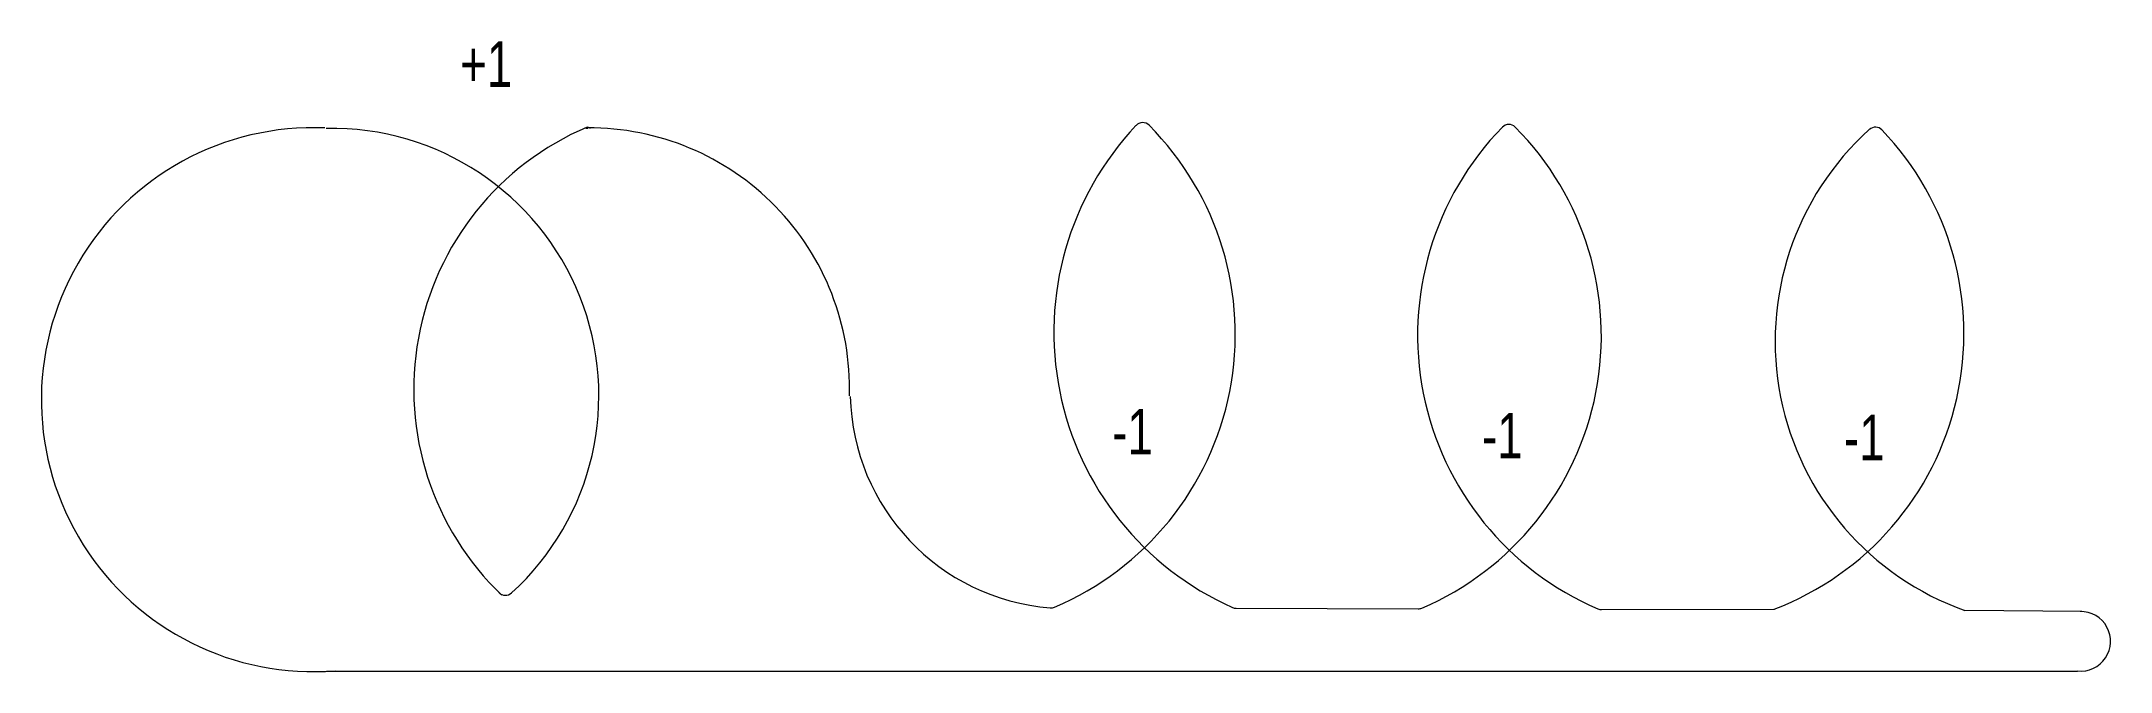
# Model space of a CAD drawing. Extents: x -21 to 206, y -1 to 69.
import ezdxf

# ---------------------------------------------------------------- set-up
doc = ezdxf.new("R2010")
doc.units = 0
doc.layers.get('0').update_dxf_attribs({"linetype": 'CONTINUOUS', "lineweight": 0})
doc.styles.get("Standard").update_dxf_attribs({"font": 'txt', "width": 0.75})

msp = doc.modelspace()

# ---------------------------------------------------------------- linework, layer by layer
at = {"lineweight": 18}
for p, q in [((110.01, 6.41), (130.03, 6.34)), ((150.18, 6.25), (169.2, 6.29)), ((190.12, 6.21), (202.99, 6.07)), ((10, -0.5), (202.5, -0.5))]:
    msp.add_line(p, q, dxfattribs=at)
for points in [[(38.53, 59.18), (38.53, 59.18), (38.54, 59.18), (38.54, 59.18), (38.55, 59.18), (38.55, 59.18), (38.56, 59.18), (38.56, 59.18), (38.57, 59.18), (38.57, 59.18), (38.58, 59.18), (38.58, 59.18), (38.59, 59.18), (38.59, 59.18), (38.59, 59.19), (38.6, 59.19), (38.6, 59.19), (38.6, 59.19), (38.61, 59.19), (38.61, 59.19), (38.62, 59.19), (38.62, 59.19), (38.63, 59.19), (38.63, 59.19), (38.64, 59.19), (38.64, 59.18), (38.65, 59.18), (38.65, 59.18), (38.66, 59.18), (38.66, 59.18), (38.67, 59.18), (38.67, 59.18), (38.67, 59.18), (38.68, 59.18), (38.69, 59.18), (38.69, 59.18), (38.69, 59.18), (38.7, 59.18), (38.7, 59.18), (38.71, 59.18), (38.71, 59.18), (38.72, 59.18), (38.73, 59.18), (38.73, 59.18), (38.73, 59.18)], [(38.66, 59.3), (38.66, 59.3), (38.67, 59.3), (38.67, 59.3), (38.67, 59.29), (38.68, 59.29), (38.68, 59.29), (38.68, 59.29), (38.69, 59.29), (38.69, 59.29), (38.69, 59.28), (38.69, 59.28), (38.7, 59.28), (38.7, 59.28), (38.7, 59.28), (38.71, 59.28), (38.71, 59.28), (38.72, 59.28), (38.72, 59.28), (38.73, 59.28), (38.73, 59.28), (38.74, 59.28), (38.74, 59.28), (38.75, 59.28), (38.75, 59.28), (38.75, 59.27), (38.76, 59.27), (38.76, 59.27), (38.77, 59.27), (38.77, 59.27), (38.78, 59.27), (38.78, 59.27), (38.78, 59.27), (38.79, 59.27), (38.79, 59.27), (38.8, 59.26), (38.81, 59.26), (38.81, 59.26), (38.82, 59.26), (38.82, 59.26), (38.82, 59.26), (38.83, 59.26), (38.83, 59.25), (38.83, 59.25), (38.84, 59.25), (38.85, 59.25), (38.85, 59.25), (38.86, 59.24), (38.86, 59.24), (38.87, 59.24), (38.87, 59.23), (38.88, 59.23), (38.89, 59.23), (38.89, 59.23), (38.9, 59.23), (38.9, 59.23), (38.91, 59.23), (38.91, 59.23), (38.92, 59.23), (38.92, 59.22), (38.92, 59.22), (38.93, 59.22), (38.93, 59.22), (38.94, 59.22), (38.94, 59.22), (38.95, 59.22), (38.95, 59.22), (38.95, 59.22), (38.96, 59.22), (38.96, 59.22), (38.97, 59.21), (38.98, 59.21), (38.99, 59.21), (39, 59.21), (39, 59.21), (39.01, 59.21), (39.01, 59.21), (39.02, 59.21), (39.02, 59.21), (39.03, 59.21), (39.03, 59.21), (39.04, 59.21), (39.04, 59.21), (39.04, 59.21), (39.04, 59.2)]]:
    msp.add_lwpolyline(points, dxfattribs=at)
for centre, radius, start, end in [((8.55, 29.33), 29.89, 87.5461, 274.599), ((50.9, 30.48), 31.3, 112.9995, 226.3129), ((38.88, 30.57), 28.63, 358.3402, 90.3202), ((123.09, 36.74), 33.12, 136.6674, 245.9696), ((77.35, 36.52), 32.57, 292.9397, 44.8474), ((99.73, 58.78), 1, 44.8474, 136.6674), ((162.69, 36.41), 32.73, 135.6675, 246.7801), ((117.61, 36.34), 32.55, 293.1884, 44.8214), ((139.99, 58.58), 1, 44.8214, 135.6675), ((180.29, 58.28), 1, 43.8199, 132.0721), ((10.6, 29.8), 29.35, 312.2978, 91.1981), ((157.65, 36.56), 32.37, 290.8316, 43.8199), ((200.65, 35.73), 31.39, 132.0721, 250.4006), ((91.47, 30.26), 23.89, 181.3528, 265.4516), ((29.67, 8.83), 1, 225.2928, 312.2978), ((89.65, 7.44), 1, 265.4516, 292.9397), ((110.02, 7.41), 1, 245.9696, 269.8115), ((130.03, 7.34), 1, 269.8115, 293.1884), ((150.18, 7.25), 1, 246.7801, 270.1251), ((202.87, 2.77), 3.27, 263.6027, 91.22)]:
    msp.add_arc(centre, radius, start, end, dxfattribs=at)

# ---------------------------------------------------------------- texts
at = {"lineweight": 25, "char_height": 5, "width": 100, "attachment_point": 5}
for s, insert in [('+1', (27.56, 66.21)), ('-1', (98.62, 25.81)), ('-1', (139.27, 25.38)), ('-1', (179.06, 25.17))]:
    msp.add_mtext(s, dxfattribs=dict(at, insert=insert))

doc.saveas('drawing.dxf')
